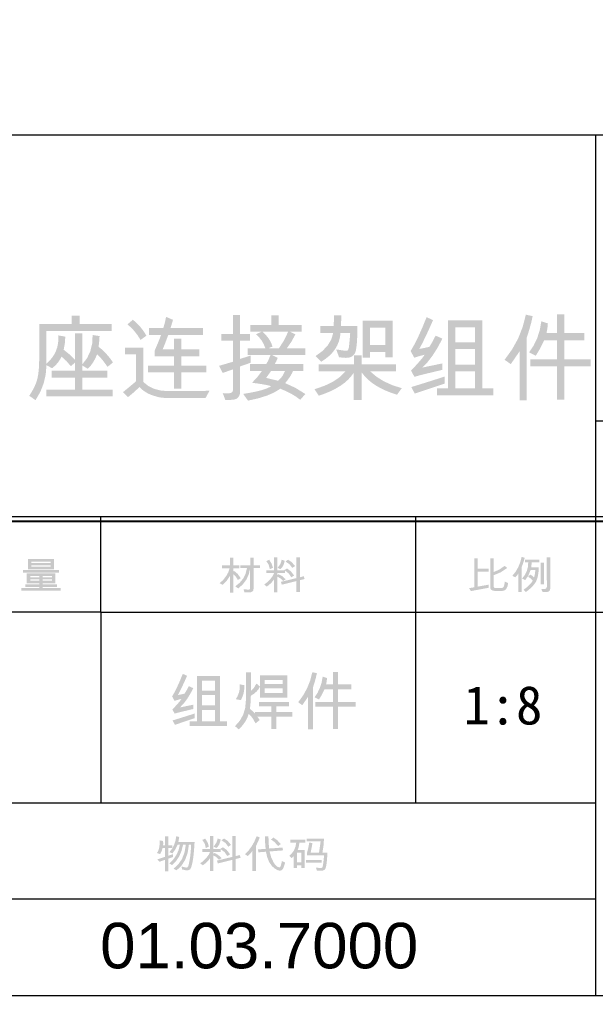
# Model space of a CAD drawing. Header units: millimetres. Extents: x 3 to 591, y 5 to 205.
# Drawn here: x 226.36 to 251.99, y 5.22 to 48.68 of the extents above; entities that cross this region are included whole.
import ezdxf

# ---------------------------------------------------------------- set-up
doc = ezdxf.new("R2010")
doc.units = ezdxf.units.MM
picture_1 = doc.add_image_def('image2.jpg', size_in_pixel=(568, 747))

msp = doc.modelspace()

# ---------------------------------------------------------------- hatches: boundary and pattern name
h = msp.add_hatch(color=7)
h.dxf.hatch_style = 2
h.paths.add_polyline_path([(230.522908, 33.412986), (230.436203, 33.337021), (230.366294, 33.278627), (230.313231, 33.237803), (230.277066, 33.214548), (230.148081, 33.395519), (230.028192, 33.548171), (229.917398, 33.672505), (229.815699, 33.768519), (229.731759, 33.577945), (229.635313, 33.407267), (229.526259, 33.256535), (229.404492, 33.125802), (229.15424, 33.272426), (229.15424, 33.037057), (230.268798, 33.037057), (230.268798, 32.726723), (229.15424, 32.726723), (229.15424, 32.201966), (230.504167, 32.201966), (230.504167, 31.893836), (227.554614, 31.893836), (227.554614, 32.201966), (228.831779, 32.201966), (228.831779, 32.726723), (227.792187, 32.726723), (227.792187, 33.037057), (228.831779, 33.037057), (228.831779, 33.396449), (228.64602, 33.243763), (228.445102, 33.474446), (228.232608, 33.667096), (228.154353, 33.519422), (228.058424, 33.384047), (227.944719, 33.261074), (227.813134, 33.150607), (227.562882, 33.285104), (227.528362, 32.867549), (227.435551, 32.468961), (227.284449, 32.089285), (227.075056, 31.728472), (226.796141, 31.9225), (226.92752, 32.133761), (227.032337, 32.333499), (227.110696, 32.521765), (227.1627, 32.698611), (227.196703, 32.885576), (227.220991, 33.104167), (227.235563, 33.354385), (227.240421, 33.636228), (227.240421, 35.118446), (228.685156, 35.118446), (228.685156, 35.486106), (229.04069, 35.486106), (229.04069, 35.118446), (230.462825, 35.118446), (230.462825, 34.810316), (227.562882, 34.810316), (227.562882, 33.357313), (227.696672, 33.481804), (227.811135, 33.615506), (227.906272, 33.758432), (227.982081, 33.910595), (228.038563, 34.072009), (228.075719, 34.242685), (228.093547, 34.422638), (228.092049, 34.611879), (228.400178, 34.556206), (228.38247, 34.277636), (228.329622, 33.971367), (228.585455, 33.768795), (228.831779, 33.518268), (228.831779, 34.708893), (229.15424, 34.708893), (229.15424, 33.31983), (229.36601, 33.593827), (229.513495, 33.903223), (229.596694, 34.248068), (229.615608, 34.628415), (229.925391, 34.581011), (229.910232, 34.358251), (229.881845, 34.103658), (230.040379, 33.97737), (230.200102, 33.820127), (230.360963, 33.631982)])
h = msp.add_hatch(color=7)
h.paths.add_polyline_path([(234.684032, 32.960438), (233.565616, 32.960438), (233.565616, 32.236692), (233.243155, 32.236692), (233.243155, 32.960438), (232.087808, 32.960438), (232.087808, 33.268567), (233.243155, 33.268567), (233.243155, 33.683632), (232.381055, 33.683632), (232.381055, 33.942152), (232.485949, 34.187202), (232.567434, 34.383262), (232.625458, 34.530333), (232.65997, 34.628415), (232.130803, 34.628415), (232.130803, 34.936545), (232.761393, 34.936545), (232.837185, 35.203884), (232.883212, 35.436497), (233.193546, 35.304205), (233.083854, 34.936545), (234.522526, 34.936545), (234.522526, 34.628415), (232.980777, 34.628415), (232.910704, 34.437505), (232.846005, 34.268196), (232.78668, 34.120384), (232.73273, 33.993967), (233.243155, 33.993967), (233.243155, 34.463051), (233.565616, 34.463051), (233.565616, 33.993967), (234.361571, 33.993967), (234.361571, 33.683632), (233.565616, 33.683632), (233.565616, 33.268567), (234.684032, 33.268567)])
h.paths.add_polyline_path([(232.011189, 34.597547), (231.748811, 34.411236), (231.616218, 34.618683), (231.474788, 34.802875), (231.324573, 34.963916), (231.165625, 35.101909), (231.407608, 35.308615), (231.582998, 35.156273), (231.742058, 34.986981), (231.884789, 34.800739)])
h.paths.add_polyline_path([(234.822387, 32.156215), (234.640486, 31.821076), (232.883212, 31.821076), (232.572671, 31.85408), (232.244353, 31.952816), (232.084044, 32.024225), (231.940427, 32.107777), (231.813449, 32.203421), (231.70306, 32.311106), (231.428072, 32.059614), (231.186571, 31.858559), (230.971597, 32.087864), (231.194426, 32.270575), (231.365165, 32.411841), (231.483814, 32.511559), (231.550373, 32.569626), (231.550373, 33.764661), (231.064201, 33.764661), (231.064201, 34.072239), (231.872834, 34.072239), (231.872834, 32.536553), (232.09773, 32.358261), (232.359006, 32.230973), (232.656662, 32.154639), (232.990699, 32.129205), (234.386376, 32.129205), (234.448301, 32.130868), (234.541543, 32.135889), (234.666204, 32.144321)])
h = msp.add_hatch(color=7)
h.paths.add_polyline_path([(236.643602, 33.392591), (236.182235, 33.231085), (236.182235, 32.104401), (236.16246, 31.967148), (236.103411, 31.859661), (236.016939, 31.786901), (235.914345, 31.752174), (235.848199, 31.745577), (235.760555, 31.740736), (235.651415, 31.737756), (235.520777, 31.73674), (235.407226, 32.04046), (235.630469, 32.032191), (235.730712, 32.040167), (235.802379, 32.064162), (235.845417, 32.10428), (235.859774, 32.160625), (235.859774, 33.098793), (235.407226, 32.939492), (235.241862, 33.255889), (235.859774, 33.43779), (235.859774, 34.369895), (235.351554, 34.369895), (235.351554, 34.674166), (235.859774, 34.674166), (235.859774, 35.513116), (236.182235, 35.513116), (236.182235, 34.674166), (236.627066, 34.674166), (236.627066, 34.369895), (236.182235, 34.369895), (236.182235, 33.566223), (236.643602, 33.712847)])
h.paths.add_polyline_path([(239.08273, 32.002977), (238.857283, 31.745008), (238.651929, 31.893535), (238.435259, 32.024957), (238.207323, 32.139325), (237.968173, 32.236692), (237.700902, 32.072154), (237.372033, 31.929114), (236.981566, 31.807571), (236.529501, 31.707526), (236.316732, 32.007387), (236.549663, 32.044826), (236.760632, 32.083971), (236.949639, 32.124821), (237.116683, 32.167377), (237.261764, 32.211638), (237.384884, 32.257604), (237.48604, 32.305275), (237.565234, 32.354652), (237.397096, 32.39403), (237.198676, 32.43196), (236.970077, 32.468444), (236.711402, 32.50348), (236.966477, 32.779226), (237.156233, 33.032647), (236.614388, 33.032647), (236.614388, 33.336367), (237.346402, 33.336367), (237.434114, 33.498079), (237.532161, 33.735447), (236.521233, 33.735447), (236.521233, 34.039166), (237.302856, 34.039166), (237.23795, 34.208562), (237.147413, 34.369482), (237.031244, 34.521927), (236.889444, 34.665898), (237.135286, 34.775039), (236.635334, 34.775039), (236.635334, 35.080963), (237.575707, 35.080963), (237.575707, 35.504848), (237.895963, 35.504848), (237.895963, 35.080963), (238.921224, 35.080963), (238.921224, 34.775039), (238.400325, 34.775039), (238.642309, 34.661488), (238.461579, 34.329037), (238.259766, 34.039166), (239.08273, 34.039166), (239.08273, 33.735447), (237.600512, 33.735447), (237.854622, 33.607565), (237.785169, 33.450468), (237.722331, 33.336367), (238.997843, 33.336367), (238.997843, 33.032647), (238.534822, 33.032647), (238.490484, 32.927735), (238.417827, 32.801481), (238.316851, 32.653833), (238.187556, 32.484739), (238.634523, 32.279618)])
h.paths.add_polyline_path([(238.319848, 34.775039), (237.181037, 34.775039), (237.335877, 34.619493), (237.461468, 34.457125), (237.557913, 34.287937), (237.625317, 34.111927), (237.435147, 34.043576), (237.908641, 34.039166), (238.123753, 34.374029)])
h.paths.add_polyline_path([(238.183147, 33.032647), (237.561376, 33.032647), (237.487582, 32.927744), (237.425777, 32.840411), (237.375961, 32.770648), (237.338134, 32.718454), (237.871159, 32.592226), (238.056505, 32.788252)])
h = msp.add_hatch(color=7)
h.paths.add_polyline_path([(241.401693, 35.0297), (241.398902, 34.782016), (241.392598, 34.561107), (241.382779, 34.366979), (241.369447, 34.199639), (241.3526, 34.059093), (241.332239, 33.945348), (241.308365, 33.85841), (241.280976, 33.798285), (241.21297, 33.716533), (241.126361, 33.658139), (241.021147, 33.623102), (240.897331, 33.611423), (240.860752, 33.612973), (240.796527, 33.617624), (240.704707, 33.625376), (240.585343, 33.636228), (240.45691, 33.987903), (240.629612, 33.960497), (240.765728, 33.94105), (240.865257, 33.929457), (240.928199, 33.925616), (240.979462, 33.954555), (241.014188, 34.041371), (241.027839, 34.127266), (241.043196, 34.26923), (241.060309, 34.467314), (241.079232, 34.721571), (240.647079, 34.721571), (240.622765, 34.526439), (240.574629, 34.341224), (240.502669, 34.165917), (240.406887, 34.000512), (240.287282, 33.845004), (240.143854, 33.699385), (239.976603, 33.563649), (239.785529, 33.43779), (239.535278, 33.688042), (239.846249, 33.919139), (240.081256, 34.168426), (240.240196, 34.435903), (240.322964, 34.721571), (239.745842, 34.721571), (239.745842, 35.0297), (240.343359, 35.0297), (240.364305, 35.509257), (240.682357, 35.509257), (240.68029, 35.307513), (240.66582, 35.0297)])
h.paths.add_polyline_path([(242.972656, 33.62796), (242.650195, 33.62796), (242.650195, 33.869943), (241.960074, 33.869943), (241.960074, 33.615833), (241.639266, 33.615833), (241.639266, 35.262864), (242.972656, 35.262864)])
h.paths.add_polyline_path([(242.650195, 34.179726), (242.650195, 34.953081), (241.960074, 34.953081), (241.960074, 34.179726)])
h.paths.add_polyline_path([(243.373941, 32.261497), (243.162825, 31.969904), (242.89713, 32.057419), (242.651117, 32.155431), (242.424779, 32.263946), (242.218111, 32.382971), (242.031106, 32.512512), (241.863757, 32.652576), (241.716059, 32.803168), (241.588003, 32.964296), (241.588003, 31.728472), (241.240738, 31.728472), (241.240738, 32.956028), (241.124877, 32.794357), (240.986472, 32.642137), (240.825511, 32.49936), (240.64198, 32.366021), (240.435867, 32.242113), (240.207157, 32.127629), (239.95584, 32.022563), (239.681901, 31.926909), (239.491732, 32.214092), (239.944822, 32.371697), (240.326754, 32.557568), (240.637476, 32.771655), (240.876936, 33.013906), (239.678042, 33.013906), (239.678042, 33.32424), (241.244596, 33.32424), (241.244596, 33.721115), (241.591862, 33.721115), (241.591862, 33.32424), (243.115421, 33.32424), (243.115421, 33.013906), (241.963932, 33.013906), (242.251141, 32.770923), (242.581913, 32.564528), (242.956197, 32.394719)])
h = msp.add_hatch(color=7)
h.paths.add_polyline_path([(245.186337, 33.078398), (244.927179, 33.017446), (244.697478, 32.962746), (244.497231, 32.914299), (244.326441, 32.872106), (244.185106, 32.836165), (244.073226, 32.806477), (243.990802, 32.783041), (243.937834, 32.765859), (243.785147, 33.049184), (243.97933, 33.249791), (244.145091, 33.432416), (244.282326, 33.597057), (244.390933, 33.743715), (244.368936, 33.747237), (244.334433, 33.737169), (244.27926, 33.72183), (244.20352, 33.701271), (244.048559, 33.657587), (243.929566, 33.619691), (243.768611, 33.913489), (243.933976, 34.203204), (244.107608, 34.551521), (244.289509, 34.958542), (244.479679, 35.42437), (244.766862, 35.292079), (244.585805, 34.885187), (244.423041, 34.535191), (244.278675, 34.242143), (244.152808, 34.006093), (244.597639, 34.099249), (244.65934, 34.193291), (244.727037, 34.308366), (244.800727, 34.444421), (244.880412, 34.601406), (245.182478, 34.46746), (244.967608, 34.063557), (244.747156, 33.714225), (244.521123, 33.419462), (244.289509, 33.17927), (245.186337, 33.365581)])
h.paths.add_polyline_path([(247.44191, 31.947304), (244.948763, 31.947304), (244.948763, 32.257638), (245.43273, 32.257638), (245.43273, 35.275542), (246.955738, 35.275542), (246.955738, 32.257638), (247.44191, 32.257638)])
h.paths.add_polyline_path([(246.633277, 34.302096), (246.633277, 34.967413), (245.752986, 34.967413), (245.752986, 34.302096)])
h.paths.add_polyline_path([(246.633277, 33.311562), (246.633277, 34.010503), (245.752986, 34.010503), (245.752986, 33.311562)])
h.paths.add_polyline_path([(246.633277, 32.257638), (246.633277, 33.018315), (245.752986, 33.018315), (245.752986, 32.257638)])
h.paths.add_polyline_path([(245.279492, 32.464344), (243.954371, 32.020065), (243.797274, 32.311106), (244.094983, 32.403116), (244.360556, 32.485669), (244.593999, 32.558766), (244.795318, 32.622405), (244.964521, 32.676588), (245.101613, 32.721314), (245.206601, 32.756583), (245.279492, 32.782395)])
h = msp.add_hatch(color=7)
h.paths.add_polyline_path([(251.78273, 33.227226), (250.6125, 33.227226), (250.6125, 31.748867), (250.279566, 31.748867), (250.279566, 33.227226), (249.097209, 33.227226), (249.097209, 33.547482), (250.279566, 33.547482), (250.279566, 34.390842), (249.707404, 34.390842), (249.53136, 34.026902), (249.339193, 33.708437), (249.043741, 33.857265), (249.247148, 34.166187), (249.405132, 34.499293), (249.517743, 34.856584), (249.585035, 35.238059), (249.876627, 35.145455), (249.854372, 34.913256), (249.812687, 34.713302), (250.279566, 34.713302), (250.279566, 35.550598), (250.6125, 35.550598), (250.6125, 34.713302), (251.493342, 34.713302), (251.493342, 34.390842), (250.6125, 34.390842), (250.6125, 33.547482), (251.78273, 33.547482)])
h.paths.add_polyline_path([(249.198633, 35.46957), (249.140066, 35.196374), (249.0476, 34.859926), (248.936254, 34.508802), (248.936254, 31.724062), (248.615998, 31.724062), (248.615998, 33.898606), (248.225187, 33.332508), (247.95013, 33.526536), (248.285105, 33.98842), (248.554193, 34.476969), (248.757445, 34.992183), (248.894913, 35.534062)])
h = msp.add_hatch(color=7)
h.paths.add_polyline_path([(227.892471, 24.202773), (226.745392, 24.202773), (226.745392, 24.65477), (227.892471, 24.65477)])
h.paths.add_polyline_path([(227.743091, 24.480035), (227.743091, 24.535707), (226.893669, 24.535707), (226.893669, 24.480035)])
h.paths.add_polyline_path([(227.743091, 24.315221), (227.743091, 24.379162), (226.893669, 24.379162), (226.893669, 24.315221)])
h.paths.add_polyline_path([(228.118469, 24.051189), (226.521598, 24.051189), (226.521598, 24.163086), (228.118469, 24.163086)])
h.paths.add_polyline_path([(228.199498, 23.239249), (226.447735, 23.239249), (226.447735, 23.364926), (227.247549, 23.364926), (227.247549, 23.414536), (226.618061, 23.414536), (226.618061, 23.527535), (227.247549, 23.527535), (227.247549, 23.572183), (226.688065, 23.572183), (226.688065, 24.011502), (227.957514, 24.011502), (227.957514, 23.572183), (227.395826, 23.572183), (227.395826, 23.527535), (228.031377, 23.527535), (228.031377, 23.414536), (227.395826, 23.414536), (227.395826, 23.364926), (228.199498, 23.364926)])
h.paths.add_polyline_path([(227.808135, 23.845035), (227.808135, 23.899054), (227.395826, 23.899054), (227.395826, 23.845035)])
h.paths.add_polyline_path([(227.247549, 23.899054), (226.837445, 23.899054), (226.837445, 23.845035), (227.247549, 23.845035)])
h.paths.add_polyline_path([(227.808135, 23.684631), (227.808135, 23.748572), (227.395826, 23.748572), (227.395826, 23.684631)])
h.paths.add_polyline_path([(227.247549, 23.684631), (227.247549, 23.748572), (226.837445, 23.748572), (226.837445, 23.684631)])
h = msp.add_hatch(color=7)
h.paths.add_polyline_path([(237.060887, 24.250178), (236.778114, 24.250178), (236.778114, 23.335161), (236.765711, 23.258748), (236.728504, 23.206727), (236.65912, 23.176686), (236.550462, 23.166489), (236.377932, 23.168142), (236.332732, 23.304293), (236.559833, 23.293819), (236.6102, 23.30574), (236.627081, 23.346185), (236.627081, 24.253485), (236.568686, 23.983743), (236.461303, 23.742578), (236.30493, 23.530041), (236.099568, 23.346185), (235.963969, 23.437135), (236.165808, 23.60076), (236.319847, 23.79074), (236.426034, 24.007178), (236.484316, 24.250178), (236.185006, 24.250178), (236.185006, 24.370894), (236.628734, 24.370894), (236.628734, 24.715404), (236.778114, 24.715404), (236.778114, 24.370894), (237.060887, 24.370894)])
h.paths.add_polyline_path([(236.20926, 23.797079), (236.081929, 23.722665), (235.982366, 23.882173), (235.875774, 23.988351), (235.875774, 23.160425), (235.726395, 23.160425), (235.726395, 23.902361), (235.57798, 23.676983), (235.40228, 23.506589), (235.273296, 23.576042), (235.439711, 23.7412), (235.56861, 23.907598), (235.660094, 24.075236), (235.714268, 24.244115), (235.369208, 24.244115), (235.369208, 24.370894), (235.726395, 24.370894), (235.726395, 24.707687), (235.875774, 24.707687), (235.875774, 24.370894), (236.142011, 24.370894), (236.142011, 24.244115), (235.875774, 24.244115), (235.875774, 24.097491), (235.911052, 24.125052), (236.069044, 23.995792)])
h = msp.add_hatch(color=7)
h.paths.add_polyline_path([(239.051768, 23.764006), (238.838447, 23.711089), (238.838447, 23.183576), (238.689068, 23.183576), (238.689068, 23.673056), (238.037532, 23.513203), (237.994537, 23.638329), (238.689068, 23.805347), (238.689068, 24.735799), (238.838447, 24.735799), (238.838447, 23.841727), (239.012632, 23.887478)])
h.paths.add_polyline_path([(238.58103, 23.923307), (238.462519, 23.83842), (238.342285, 24.012535), (238.170375, 24.144896), (238.170375, 24.026385), (237.841299, 24.026385), (237.841299, 23.94701), (237.892562, 23.978429), (238.05207, 23.893335), (238.207857, 23.752431), (238.090448, 23.674709), (237.967941, 23.79701), (237.841299, 23.865981), (237.841299, 23.173103), (237.692471, 23.173103), (237.692471, 23.757392), (237.641527, 23.679162), (237.570583, 23.598297), (237.479693, 23.514848), (237.368908, 23.428867), (237.250396, 23.518164), (237.390612, 23.622619), (237.52876, 23.763455), (237.637418, 23.908562), (237.690266, 24.026385), (237.342449, 24.026385), (237.342449, 24.153164), (237.692471, 24.153164), (237.692471, 24.728633), (237.841299, 24.728633), (237.841299, 24.153164), (238.155492, 24.153164), (238.143916, 24.158125), (238.267388, 24.234193), (238.436612, 24.110169)])
h.paths.add_polyline_path([(238.625678, 24.339475), (238.502206, 24.2601), (238.375771, 24.427256), (238.198487, 24.542322), (238.314242, 24.625004), (238.478435, 24.513245)])
h.paths.add_polyline_path([(238.164862, 24.577049), (238.136423, 24.456324), (238.095685, 24.353738), (238.042544, 24.269238), (237.976898, 24.202773), (237.848465, 24.258446), (237.9749, 24.439452), (238.033122, 24.625004)])
h.paths.add_polyline_path([(237.640657, 24.263958), (237.503955, 24.20112), (237.452692, 24.400729), (237.345205, 24.561063), (237.475843, 24.620043), (237.584502, 24.443861)])
h = msp.add_hatch(color=7)
h.paths.add_polyline_path([(248.109243, 23.587617), (248.077617, 23.434328), (248.025734, 23.324963), (247.953594, 23.25942), (247.861196, 23.237596), (247.499048, 23.237596), (247.42298, 23.248206), (247.363449, 23.279488), (247.325002, 23.328339), (247.312186, 23.392487), (247.312186, 24.692253), (247.465424, 24.692253), (247.465424, 24.075443), (247.705478, 24.179209), (247.952147, 24.348294), (248.068453, 24.258446), (247.770452, 24.0587), (247.465424, 23.935434), (247.465424, 23.427214), (247.487197, 23.37912), (247.535428, 23.363273), (247.816548, 23.363273), (247.874012, 23.376226), (247.910806, 23.415638), (247.936368, 23.500112), (247.959864, 23.648251)])
h.paths.add_polyline_path([(247.236118, 23.373194), (246.452841, 23.228225), (246.369608, 23.358312), (246.597811, 23.395794), (246.597811, 24.685638), (246.751049, 24.685638), (246.751049, 24.222617), (247.236118, 24.222617), (247.236118, 24.095838), (246.751049, 24.095838), (246.751049, 23.42556), (247.236118, 23.51155)])
h = msp.add_hatch(color=7)
h.paths.add_polyline_path([(248.844689, 24.707687), (248.816991, 24.605643), (248.770275, 24.461845), (248.714051, 24.299787), (248.714051, 23.181372), (248.566877, 23.181372), (248.566877, 24.014809), (248.511618, 23.935916), (248.422459, 23.840074), (248.293474, 23.905668), (248.437875, 24.08539), (248.555301, 24.286351), (248.645856, 24.5085), (248.709642, 24.751784)])
h.paths.add_polyline_path([(249.980744, 23.326892), (249.967842, 23.263339), (249.929205, 23.218234), (249.864937, 23.191629), (249.775141, 23.183576), (249.645054, 23.18523), (249.581113, 23.323585), (249.722224, 23.316419), (249.798843, 23.340122), (249.830814, 23.409575), (249.827506, 24.728633), (249.980744, 24.728633)])
h.paths.add_polyline_path([(249.495675, 24.507596), (249.15778, 24.507596), (249.145033, 24.383228), (249.133526, 24.286558), (249.468665, 24.286558), (249.459045, 24.073979), (249.432629, 23.891061), (249.389368, 23.73791), (249.329208, 23.614627), (249.250746, 23.506115), (249.152543, 23.398068), (249.034497, 23.290538), (248.896504, 23.183576), (248.791222, 23.283898), (248.934374, 23.392849), (249.051326, 23.498183), (249.14213, 23.600002), (249.206838, 23.698411), (249.11382, 23.790671), (249.000132, 23.864327), (249.090531, 23.964648), (249.173076, 23.910354), (249.261408, 23.826293), (249.295652, 23.972986), (249.318735, 24.159779), (249.105414, 24.159779), (249.001235, 23.902154), (248.865636, 23.714397), (248.725627, 23.784952), (248.84717, 23.935537), (248.933986, 24.106173), (248.986076, 24.296859), (249.003439, 24.507596), (248.861226, 24.507596), (248.861226, 24.633273), (249.495675, 24.633273)])
h.paths.add_polyline_path([(249.7112, 23.525881), (249.562923, 23.525881), (249.562923, 24.489957), (249.7112, 24.489957)])
h = msp.add_hatch(color=7)
h.paths.add_polyline_path([(236.122448, 17.066763), (235.952674, 17.212835), (236.164332, 17.449926), (236.31558, 17.719677), (236.406367, 18.022088), (236.436641, 18.357158), (236.436641, 19.612275), (236.663742, 19.612275), (236.663742, 18.788208), (236.797687, 18.923807), (236.905174, 19.112323), (237.059514, 18.980031), (237.059514, 19.482739), (238.287071, 19.482739), (238.287071, 18.481181), (237.059514, 18.481181), (237.059514, 18.969007), (237.000146, 18.861304), (236.916267, 18.758098), (236.802312, 18.659336), (236.658229, 18.564966), (236.645827, 18.256905), (236.616888, 17.980678), (236.76489, 17.859617), (236.841784, 17.772869), (236.848399, 17.84563), (237.570491, 17.84563), (237.570491, 18.088165), (237.016519, 18.088165), (237.016519, 18.291012), (238.349358, 18.291012), (238.349358, 18.088165), (237.796489, 18.088165), (237.796489, 17.84563), (238.507557, 17.84563), (238.507557, 17.638924), (237.796489, 17.638924), (237.796489, 17.083299), (237.570491, 17.083299), (237.570491, 17.638924), (236.946515, 17.638924), (236.959675, 17.618667), (236.988959, 17.577739), (237.051246, 17.484584), (236.864935, 17.337409), (236.728234, 17.583458), (236.56342, 17.762948), (236.502037, 17.587041), (236.408047, 17.412375), (236.2815, 17.238949)])
h.paths.add_polyline_path([(238.06934, 19.273277), (237.271732, 19.273277), (237.271732, 19.095786), (238.06934, 19.095786)])
h.paths.add_polyline_path([(238.06934, 18.890183), (237.271732, 18.890183), (237.271732, 18.686233), (238.06934, 18.686233)])
h.paths.add_polyline_path([(236.162136, 19.073738), (236.367739, 19.039011), (236.365758, 18.865059), (236.339903, 18.696224), (236.290069, 18.532453), (236.216155, 18.373694), (235.990156, 18.409523), (236.067654, 18.552563), (236.123137, 18.69395), (236.156503, 18.833683), (236.167648, 18.971763)])
h = msp.add_hatch(color=7)
h.paths.add_polyline_path([(241.318755, 18.07714), (240.538785, 18.07714), (240.538785, 17.091567), (240.317196, 17.091567), (240.317196, 18.07714), (239.528959, 18.07714), (239.528959, 18.291012), (240.317196, 18.291012), (240.317196, 18.853251), (239.935204, 18.853251), (239.81814, 18.610579), (239.689913, 18.398499), (239.49313, 18.497718), (239.628608, 18.703407), (239.734011, 18.925323), (239.809234, 19.163568), (239.854176, 19.418247), (240.048203, 19.35596), (240.033389, 19.201344), (240.00576, 19.068225), (240.317196, 19.068225), (240.317196, 19.626055), (240.538785, 19.626055), (240.538785, 19.068225), (241.125829, 19.068225), (241.125829, 18.853251), (240.538785, 18.853251), (240.538785, 18.291012), (241.318755, 18.291012)])
h.paths.add_polyline_path([(239.596207, 19.572587), (239.557208, 19.389859), (239.495886, 19.16579), (239.421472, 18.931524), (239.421472, 17.075031), (239.2076, 17.075031), (239.2076, 18.525278), (238.947426, 18.147696), (238.763872, 18.277231), (238.987114, 18.585016), (239.166534, 18.910578), (239.302133, 19.253916), (239.393911, 19.615031)])
h = msp.add_hatch(color=7)
h.paths.add_polyline_path([(234.099488, 17.977922), (233.926603, 17.937227), (233.773401, 17.900726), (233.639875, 17.868422), (233.526017, 17.840324), (233.431823, 17.816438), (233.357285, 17.79677), (233.302397, 17.781326), (233.267153, 17.770113), (233.165178, 17.958629), (233.294576, 18.092368), (233.404957, 18.214117), (233.496321, 18.323878), (233.568668, 18.42165), (233.531323, 18.417171), (233.444093, 18.393538), (233.340671, 18.364186), (233.261641, 18.338968), (233.154154, 18.534649), (233.264345, 18.727824), (233.380014, 18.960118), (233.501264, 19.231583), (233.628199, 19.542271), (233.819471, 19.454076), (233.698746, 19.182792), (233.590372, 18.949438), (233.494297, 18.754119), (233.410469, 18.596936), (233.706472, 18.658672), (233.792943, 18.798337), (233.895538, 18.993811), (234.096732, 18.903963), (233.953485, 18.634832), (233.806517, 18.402082), (233.655829, 18.205711), (233.501419, 18.045721), (234.099488, 18.169744)])
h.paths.add_polyline_path([(235.602652, 17.223859), (233.940738, 17.223859), (233.940738, 17.431116), (234.263199, 17.431116), (234.263199, 19.443052), (235.279089, 19.443052), (235.279089, 17.431116), (235.602652, 17.431116)])
h.paths.add_polyline_path([(235.064115, 18.79372), (235.064115, 19.237448), (234.477071, 19.237448), (234.477071, 18.79372)])
h.paths.add_polyline_path([(235.064115, 18.133915), (235.064115, 18.599692), (234.477071, 18.599692), (234.477071, 18.133915)])
h.paths.add_polyline_path([(235.064115, 17.431116), (235.064115, 17.938234), (234.477071, 17.938234), (234.477071, 17.431116)])
h.paths.add_polyline_path([(234.161224, 17.56892), (233.278177, 17.272366), (233.173446, 17.466945), (233.37173, 17.528104), (233.548626, 17.58301), (233.704141, 17.631664), (233.838281, 17.674064), (233.951053, 17.710212), (234.042463, 17.740107), (234.112518, 17.763749), (234.161224, 17.781138)])
h = msp.add_hatch(color=7)
h.paths.add_polyline_path([(234.154072, 12.058535), (234.134951, 11.762834), (234.113144, 11.513177), (234.088649, 11.309511), (234.061467, 11.151786), (234.033355, 11.031148), (234.00607, 10.938673), (233.979612, 10.874206), (233.95398, 10.837594), (233.894518, 10.803349), (233.817279, 10.791843), (233.741556, 10.801765), (233.601754, 10.83153), (233.572539, 10.965475), (233.65399, 10.943771), (233.716476, 10.928268), (233.760047, 10.918967), (233.784757, 10.915866), (233.836158, 10.929233), (233.868542, 10.969885), (233.881461, 11.009073), (233.897067, 11.072136), (233.915361, 11.159176), (233.936342, 11.270297), (233.957202, 11.403735), (233.975064, 11.558514), (233.989827, 11.734688), (234.001385, 11.932307), (233.899961, 11.932307), (233.846847, 11.575748), (233.737973, 11.266784), (233.573392, 11.005464), (233.353156, 10.791843), (233.21921, 10.86791), (233.434908, 11.063988), (233.597482, 11.306678), (233.706933, 11.596083), (233.76326, 11.932307), (233.639237, 11.932307), (233.570197, 11.65316), (233.466431, 11.40941), (233.327938, 11.201111), (233.154718, 11.028314), (233.027939, 11.100523), (233.204681, 11.274983), (233.3422, 11.471767), (233.440549, 11.690875), (233.499779, 11.932307), (233.397804, 11.932307), (233.297828, 11.724774), (233.168499, 11.548661), (233.030144, 11.603783), (233.148801, 11.751569), (233.239399, 11.918733), (233.301988, 12.105225), (233.336619, 12.310992), (233.470013, 12.279573), (233.433633, 12.058535)])
h.paths.add_polyline_path([(233.199918, 11.38936), (232.986598, 11.3166), (232.986598, 10.751053), (232.837218, 10.751053), (232.837218, 11.262029), (232.590825, 11.174937), (232.488299, 11.276912), (232.837218, 11.394321), (232.837218, 11.786786), (232.731385, 11.786786), (232.685634, 11.640507), (232.621693, 11.517793), (232.482236, 11.564095), (232.539088, 11.669929), (232.578216, 11.798913), (232.59967, 11.951048), (232.603503, 12.126335), (232.752882, 12.099876), (232.757843, 11.98798), (232.752882, 11.913566), (232.837218, 11.913566), (232.837218, 12.30107), (232.986598, 12.30107), (232.986598, 11.913566), (233.161333, 11.913566), (233.161333, 11.786786), (232.986598, 11.786786), (232.986598, 11.446686), (233.199918, 11.517793)])
h = msp.add_hatch(color=7)
h.paths.add_polyline_path([(236.201945, 11.351326), (235.988625, 11.298409), (235.988625, 10.770896), (235.839797, 10.770896), (235.839797, 11.260376), (235.188811, 11.100523), (235.145817, 11.225649), (235.839797, 11.392667), (235.839797, 12.323119), (235.988625, 12.323119), (235.988625, 11.429047), (236.162809, 11.474798)])
h.paths.add_polyline_path([(235.731207, 11.510627), (235.613247, 11.42574), (235.493082, 11.599855), (235.321654, 11.732216), (235.321654, 11.613705), (234.992579, 11.613705), (234.992579, 11.53433), (235.043842, 11.565749), (235.20335, 11.480655), (235.359137, 11.339751), (235.241177, 11.262029), (235.119152, 11.38433), (234.992579, 11.453301), (234.992579, 10.760423), (234.843751, 10.760423), (234.843751, 11.344712), (234.793125, 11.266482), (234.722345, 11.185617), (234.631516, 11.102168), (234.520738, 11.016187), (234.402778, 11.105484), (234.542511, 11.209939), (234.680591, 11.350775), (234.789249, 11.495882), (234.842097, 11.613705), (234.494831, 11.613705), (234.494831, 11.740484), (234.843751, 11.740484), (234.843751, 12.315953), (234.992579, 12.315953), (234.992579, 11.740484), (235.30622, 11.740484), (235.295196, 11.745445), (235.418117, 11.821513), (235.587271, 11.697489)])
h.paths.add_polyline_path([(235.776407, 11.926795), (235.652383, 11.84742), (235.526293, 12.014576), (235.349766, 12.129642), (235.46497, 12.212324), (235.629163, 12.100566)])
h.paths.add_polyline_path([(235.315591, 12.164369), (235.28747, 12.043644), (235.246896, 11.941058), (235.193815, 11.856558), (235.128178, 11.790094), (235.000296, 11.845766), (235.126455, 12.026772), (235.184402, 12.212324)])
h.paths.add_polyline_path([(234.792488, 11.851278), (234.655786, 11.78844), (234.604523, 11.988049), (234.497036, 12.148383), (234.627674, 12.207363), (234.736333, 12.031181)])
h = msp.add_hatch(color=7)
h.paths.add_polyline_path([(237.053681, 12.26028), (237.009998, 12.146592), (236.94895, 12.01058), (236.880049, 11.864508), (236.880049, 10.760423), (236.730669, 10.760423), (236.730669, 11.66607), (236.650054, 11.557274), (236.520656, 11.429047), (236.397184, 11.510627), (236.55459, 11.672375), (236.6936, 11.85996), (236.814213, 12.073384), (236.916429, 12.312646)])
h.paths.add_polyline_path([(238.183121, 11.145172), (238.165345, 11.070344), (238.128551, 10.95831), (238.082662, 10.854474), (238.039254, 10.802316), (237.947753, 10.775857), (237.852255, 10.799697), (237.72451, 10.870666), (237.590152, 10.990073), (237.47481, 11.159503), (237.386271, 11.372066), (237.332045, 11.621422), (236.993599, 11.595515), (236.975409, 11.72505), (237.314957, 11.750406), (237.289739, 12.062118), (237.283538, 12.309338), (237.440635, 12.309338), (237.445914, 12.131356), (237.453519, 11.981021), (237.463501, 11.858281), (237.475912, 11.763084), (237.763647, 11.78341), (238.071225, 11.809937), (238.08721, 11.681504), (237.493, 11.632997), (237.562315, 11.375511), (237.670491, 11.144069), (237.735078, 11.048571), (237.801474, 10.980358), (237.869626, 10.939431), (237.939484, 10.925788), (237.964504, 10.943168), (237.989163, 10.995379), (238.013511, 11.082523), (238.037601, 11.204703)])
h.paths.add_polyline_path([(237.994606, 11.963175), (237.872787, 11.875532), (237.709559, 12.053023), (237.555838, 12.166022), (237.66553, 12.252012), (237.830482, 12.135912)])
h = msp.add_hatch(color=7)
h.paths.add_polyline_path([(240.059567, 11.489681), (240.051299, 11.30151), (240.026494, 11.087294), (240.008502, 10.985069), (239.987565, 10.905737), (239.96363, 10.849247), (239.936646, 10.815545), (239.866022, 10.782059), (239.768525, 10.770896), (239.595444, 10.785779), (239.554103, 10.919173), (239.699623, 10.898365), (239.775691, 10.891613), (239.833569, 10.918622), (239.845256, 10.94229), (239.857202, 10.986008), (239.869458, 11.049777), (239.882076, 11.133596), (239.90316, 11.3084), (239.915149, 11.458813), (239.159984, 11.458813), (239.159984, 11.572363), (239.201109, 11.743111), (239.231022, 11.87753), (239.249668, 11.975672), (239.256998, 12.037589), (239.399211, 12.004516), (239.366207, 11.807181), (239.31708, 11.585041), (239.691355, 11.585041), (239.763564, 12.07893), (239.142345, 12.07893), (239.142345, 12.20571), (239.912944, 12.20571), (239.892204, 11.894962), (239.844593, 11.585041), (240.059567, 11.585041)])
h.paths.add_polyline_path([(239.084467, 12.030975), (238.821537, 12.027667), (238.790187, 11.842735), (238.742714, 11.700797), (239.048638, 11.700797), (239.048638, 10.902086), (238.902015, 10.902086), (238.902015, 11.022802), (238.711294, 11.022802), (238.711294, 10.902086), (238.565222, 10.902086), (238.565222, 11.427394), (238.474823, 11.341404), (238.362926, 11.440072), (238.486743, 11.552089), (238.580381, 11.687981), (238.643839, 11.847644), (238.677119, 12.030975), (238.421355, 12.030975), (238.421355, 12.157203), (239.084467, 12.157203)])
h.paths.add_polyline_path([(238.902015, 11.149581), (238.902015, 11.574017), (238.711294, 11.574017), (238.711294, 11.149581)])
h.paths.add_polyline_path([(239.810418, 11.133596), (239.118643, 11.133596), (239.118643, 11.260376), (239.810418, 11.260376)])

# ---------------------------------------------------------------- linework, layer by layer
at = {"color": 9, "lineweight": 0, "true_color": 0xc0c0c0}
for points in [[(291.994167, 43.532778), (176.988611, 43.532778)], [(251.989167, 43.532778), (251.989167, 5.221111)], [(291.994167, 30.7975), (251.989167, 30.7975)], [(291.994167, 26.528889), (176.988611, 26.528889)], [(229.975833, 22.295556), (229.975833, 26.528889)], [(243.981111, 26.528889), (243.981111, 22.295556)], [(229.975833, 22.295556), (176.988611, 22.295556)], [(229.975833, 22.295556), (229.975833, 13.793611)], [(229.975833, 22.295556), (291.994167, 22.295556)], [(243.981111, 22.295556), (243.981111, 13.793611)], [(221.967778, 13.793611), (251.989167, 13.793611)], [(4.974167, 5.221111), (291.994167, 5.221111)]]:
    msp.add_lwpolyline(points, dxfattribs=at)
at = {"color": 190, "lineweight": 0, "true_color": 0x8000ff}
msp.add_lwpolyline([(221.967778, 9.525), (251.989167, 9.525)], dxfattribs=at)

# ---------------------------------------------------------------- texts
at = {"color": 7, "attachment_point": 1}
for s, insert, char_height in [('{\\fSimSun|b0|i0|c0;1:8}', (246.119895, 19.00705), 1.719768), ('{\\fArialUnicodeMS|b0|i0|c0;01.03.7000}', (229.950546, 8.454785), 2.025099)]:
    msp.add_mtext(s, dxfattribs=dict(at, insert=insert, char_height=char_height))

# ---------------------------------------------------------------- pictures from other files: only their frames are drawn
image = msp.add_image(picture_1, insert=(214.193834, 26.322709), size_in_units=(82.37136, 108.635463))
image.dxf.flags = 7

doc.saveas('drawing.dxf')
